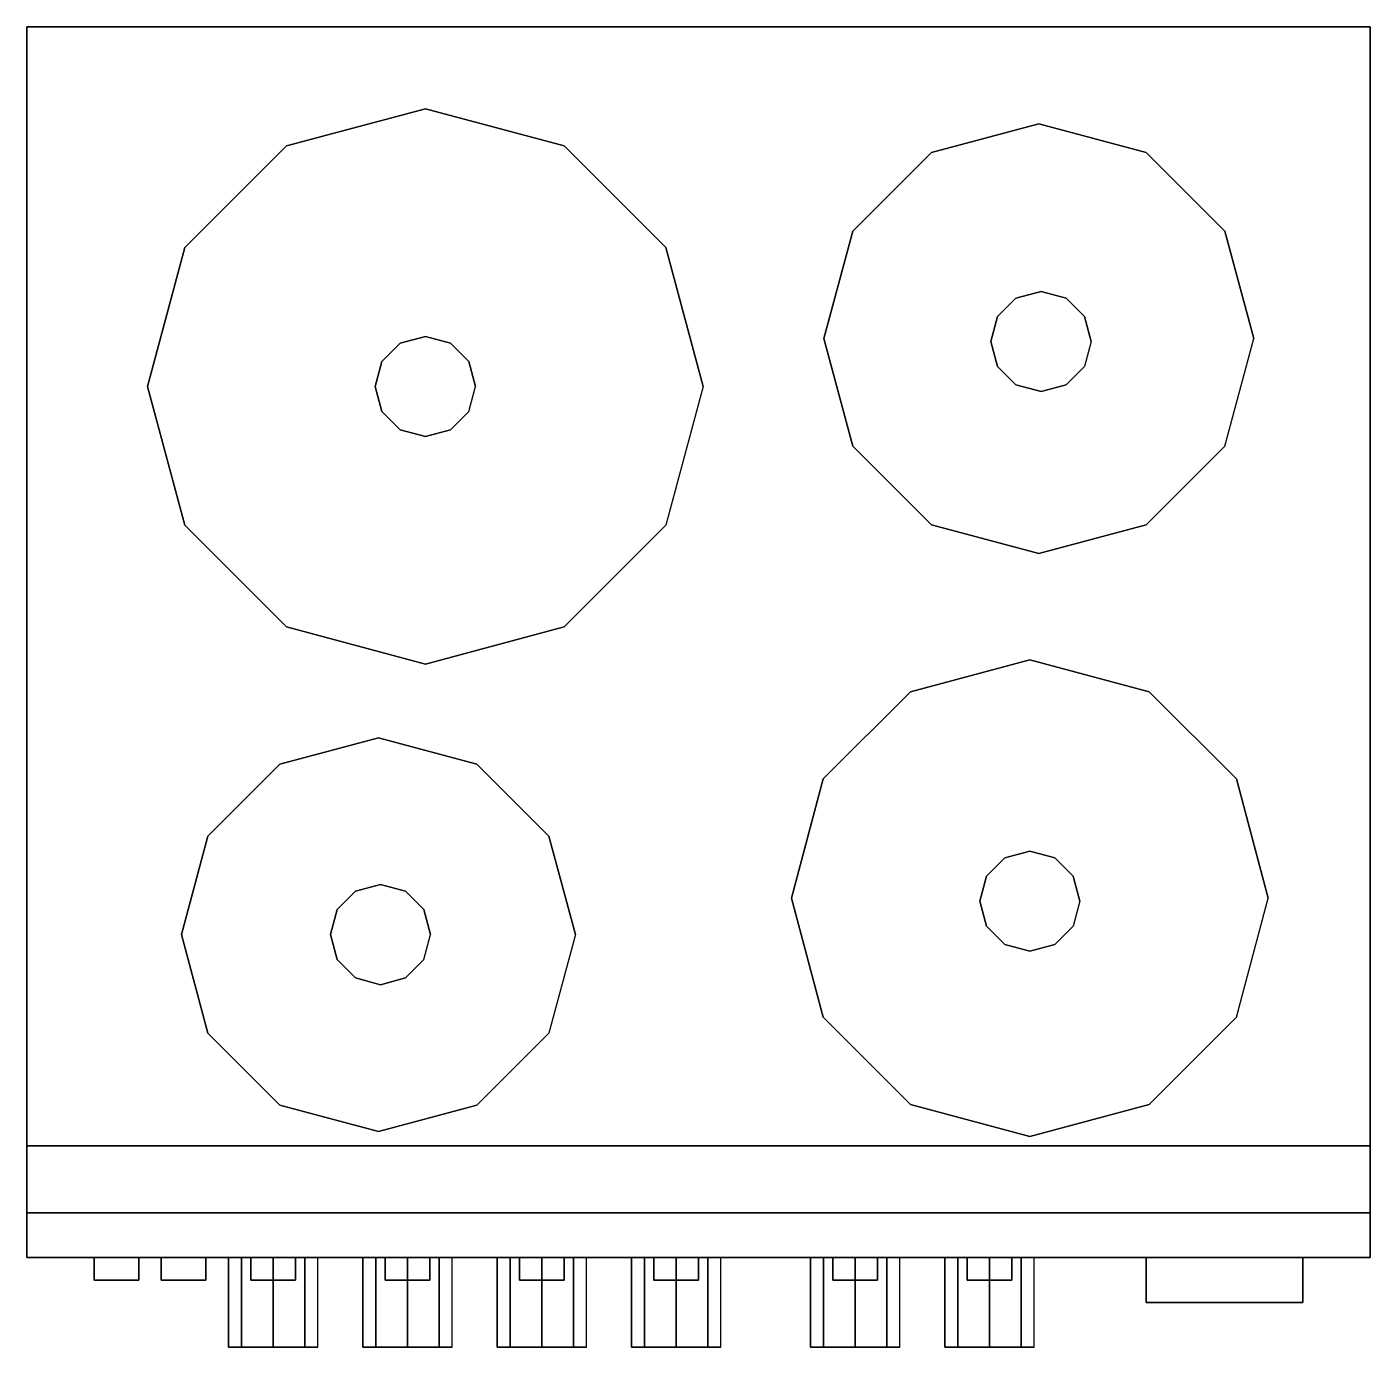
# Model space of a CAD drawing. Extents: x 0 to 60, y -9 to 50.
import ezdxf

# ---------------------------------------------------------------- set-up
doc = ezdxf.new("R2010")
doc.units = 0
doc.header["$LTSCALE"] = 25
doc.header["$MEASUREMENT"] = 0
doc.layers.get('0').update_dxf_attribs({"linetype": 'CONTINUOUS'})

msp = doc.modelspace()

# ---------------------------------------------------------------- linework, layer by layer
at = {"color": 0, "linetype": 'ByBlock', "extrusion": (0, -1, 0)}
for p, q in [((60, -5, 27), (0, -5, 27)), ((60, -5, 73), (0, -5, 73)), ((60, -5, 25), (0, -5, 25)), ((60, -5, 71), (0, -5, 71)), ((11, -5, 78), (11, -5, 78)), ((11, -5, 78), (11, -5, 78)), ((51, -5, 61), (11, -5, 61)), ((11, -5, 61), (11, -5, 37)), ((11, -5, 37), (51, -5, 37)), ((11, -5, 39), (51, -5, 39)), ((11, -5, 41), (51, -5, 41)), ((11, -5, 43), (51, -5, 43)), ((11, -5, 45), (51, -5, 45)), ((11, -5, 47), (51, -5, 47)), ((11, -5, 49), (51, -5, 49)), ((11, -5, 51), (51, -5, 51)), ((11, -5, 53), (51, -5, 53)), ((11, -5, 55), (51, -5, 55)), ((11, -5, 57), (51, -5, 57)), ((11, -5, 59), (51, -5, 59)), ((50, -5, 80), (57, -5, 80)), ((57, -5, 76), (50, -5, 76)), ((50, -5, 76), (50, -5, 80)), ((51, -5, 37), (51, -5, 61)), ((57, -5, 80), (57, -5, 76))]:
    msp.add_line(p, q, dxfattribs=at)
at = {"color": 0, "linetype": 'ByBlock'}
for points in [[(0, -5, 90), (60, -5, 90), (60, 50, 90), (0, 50, 90)], [(0, 50, 90), (60, 50, 90), (60, 50), (0, 50)], [(0, -3, 10), (0, 0, 10), (60, 0, 10), (60, -3, 10)], [(0, 0, 10), (60, 0, 10), (60, 0), (0, 0)], [(60, -3, 73), (60, -3, 71), (0, -3, 71), (0, -3, 73)], [(0, -3, 27), (60, -3, 27), (60, -3, 24), (0, -3, 24)], [(0, -5, 27), (60, -5, 27), (60, -3, 27), (0, -3, 27)], [(0, -5, 25), (60, -5, 25), (60, -3, 25), (0, -3, 25)], [(0, -5, 71), (60, -5, 71), (60, -3, 71), (0, -3, 71)], [(0, -5, 73), (60, -5, 73), (60, -3, 73), (0, -3, 73)], [(0, -5, 85), (60, -5, 85), (60, -3, 85), (0, -3, 85)], [(0, -5, 11), (60, -5, 11), (60, -3, 11), (0, -3, 11)], [(0, -5, 24), (60, -5, 24), (60, -3, 24), (0, -3, 24)], [(0, -5, 24), (0, -3, 24), (0, -3, 11), (0, -5, 11)], [(0, -5, 85), (0, -3, 85), (0, -3, 25), (0, -5, 25)], [(60, -5, 24), (60, -3, 24), (60, -3, 11), (60, -5, 11)], [(60, -5, 85), (60, -3, 85), (60, -3, 25), (60, -5, 25)], [(0, -5, 90), (60, -5, 90), (60, -5, 86), (0, -5, 86)], [(0, -5, 11), (0, -5, 24), (60, -5, 24), (60, -5, 11)]]:
    msp.add_3dface(points, dxfattribs=at)
for points, invisible_edges in [([(0, 50, 90), (0, 50), (0, 0), (0, 0, 10)], 8), ([(0, 0, 10), (0, -3, 10), (0, -3, 86), (0, 50, 90)], 12), ([(0, -3, 86), (0, -5, 86), (0, -5, 90), (0, 50, 90)], 8), ([(60, 0, 10), (60, -3, 10), (60, -3, 86), (60, 50, 90)], 12), ([(60, -3, 86), (60, -5, 86), (60, -5, 90), (60, 50, 90)], 8), ([(60, 50, 90), (60, 50), (60, 0), (60, 0, 10)], 8), ([(11.594, 44.681, 92), (16.681, 35.871, 92), (17.799, 36.17, 92), (17.799, 46.343, 92)], 5), ([(17.799, 46.343, 92), (17.799, 36.17, 92), (18.917, 35.871, 92), (24.003, 44.681, 92)], 5), ([(40.401, 44.38, 92), (44.181, 37.871, 92), (45.299, 38.17, 92), (45.201, 45.666, 92)], 5), ([(45.299, 38.17, 92), (45.201, 45.666, 92), (50.001, 44.38, 92), (46.417, 37.871, 92)], 5), ([(7.052, 40.139, 92), (15.862, 35.052, 92), (16.681, 35.871, 92), (11.594, 44.681, 92)], 5), ([(18.917, 35.871, 92), (24.003, 44.681, 92), (28.546, 40.139, 92), (19.735, 35.052, 92)], 5), ([(43.362, 37.052, 92), (36.887, 40.866, 92), (40.401, 44.38, 92), (44.181, 37.871, 92)], 5), ([(50.001, 44.38, 92), (46.417, 37.871, 92), (47.235, 37.052, 92), (53.515, 40.866, 92)], 5), ([(35.601, 36.066, 92), (43.063, 35.934, 92), (43.362, 37.052, 92), (36.887, 40.866, 92)], 5), ([(47.235, 37.052, 92), (53.515, 40.866, 92), (54.801, 36.066, 92), (47.535, 35.934, 92)], 5), ([(15.563, 33.934, 92), (5.39, 33.934, 92), (7.052, 40.139, 92), (15.862, 35.052, 92)], 5), ([(28.546, 40.139, 92), (19.735, 35.052, 92), (20.035, 33.934, 92), (30.208, 33.934, 92)], 5), ([(43.362, 34.816, 92), (36.887, 31.266, 92), (35.601, 36.066, 92), (43.063, 35.934, 92)], 5), ([(54.801, 36.066, 92), (47.535, 35.934, 92), (47.235, 34.816, 92), (53.515, 31.266, 92)], 5), ([(40.401, 27.752, 92), (44.181, 33.998, 92), (43.362, 34.816, 92), (36.887, 31.266, 92)], 5), ([(47.235, 34.816, 92), (53.515, 31.266, 92), (50.001, 27.752, 92), (46.417, 33.998, 92)], 5), ([(7.052, 27.73, 92), (15.862, 32.816, 92), (15.563, 33.934, 92), (5.39, 33.934, 92)], 5), ([(20.035, 33.934, 92), (30.208, 33.934, 92), (28.546, 27.73, 92), (19.735, 32.816, 92)], 5), ([(45.299, 33.698, 92), (45.201, 26.466, 92), (40.401, 27.752, 92), (44.181, 33.998, 92)], 5), ([(50.001, 27.752, 92), (46.417, 33.998, 92), (45.299, 33.698, 92), (45.201, 26.466, 92)], 5), ([(16.681, 31.998, 92), (11.594, 23.188, 92), (7.052, 27.73, 92), (15.862, 32.816, 92)], 5), ([(28.546, 27.73, 92), (19.735, 32.816, 92), (18.917, 31.998, 92), (24.003, 23.188, 92)], 5), ([(17.799, 21.525, 92), (17.799, 31.698, 92), (16.681, 31.998, 92), (11.594, 23.188, 92)], 5), ([(18.917, 31.998, 92), (24.003, 23.188, 92), (17.799, 21.525, 92), (17.799, 31.698, 92)], 5), ([(39.473, 20.29, 92), (43.681, 12.871, 92), (44.799, 13.17, 92), (44.799, 21.717, 92)], 5), ([(44.799, 13.17, 92), (44.799, 21.717, 92), (50.125, 20.29, 92), (45.917, 12.871, 92)], 5), ([(42.862, 12.052, 92), (35.574, 16.392, 92), (39.473, 20.29, 92), (43.681, 12.871, 92)], 5), ([(50.125, 20.29, 92), (45.917, 12.871, 92), (46.735, 12.052, 92), (54.024, 16.392, 92)], 5), ([(14.681, 11.371, 92), (11.301, 17.055, 92), (15.701, 18.234, 92), (15.799, 11.67, 92)], 5), ([(15.701, 18.234, 92), (15.799, 11.67, 92), (16.917, 11.371, 92), (20.101, 17.055, 92)], 5), ([(8.08, 13.834, 92), (13.862, 10.552, 92), (14.681, 11.371, 92), (11.301, 17.055, 92)], 5), ([(16.917, 11.371, 92), (20.101, 17.055, 92), (23.322, 13.834, 92), (17.735, 10.552, 92)], 5), ([(34.147, 11.066, 92), (42.563, 10.934, 92), (42.862, 12.052, 92), (35.574, 16.392, 92)], 5), ([(46.735, 12.052, 92), (54.024, 16.392, 92), (55.451, 11.066, 92), (47.035, 10.934, 92)], 5), ([(13.563, 9.434, 92), (6.901, 9.434, 92), (8.08, 13.834, 92), (13.862, 10.552, 92)], 5), ([(23.322, 13.834, 92), (17.735, 10.552, 92), (18.035, 9.434, 92), (24.501, 9.434, 92)], 5), ([(42.862, 9.816, 92), (35.574, 5.74, 92), (34.147, 11.066, 92), (42.563, 10.934, 92)], 5), ([(55.451, 11.066, 92), (47.035, 10.934, 92), (46.735, 9.816, 92), (54.024, 5.74, 92)], 5), ([(39.473, 1.841, 92), (43.681, 8.998, 92), (42.862, 9.816, 92), (35.574, 5.74, 92)], 5), ([(46.735, 9.816, 92), (54.024, 5.74, 92), (50.125, 1.841, 92), (45.917, 8.998, 92)], 5), ([(8.08, 5.034, 92), (13.862, 8.316, 92), (13.563, 9.434, 92), (6.901, 9.434, 92)], 5), ([(18.035, 9.434, 92), (24.501, 9.434, 92), (23.322, 5.034, 92), (17.735, 8.316, 92)], 5), ([(44.799, 8.698, 92), (44.799, 0.414, 92), (39.473, 1.841, 92), (43.681, 8.998, 92)], 5), ([(50.125, 1.841, 92), (45.917, 8.998, 92), (44.799, 8.698, 92), (44.799, 0.414, 92)], 5), ([(14.681, 7.498, 92), (11.301, 1.813, 92), (8.08, 5.034, 92), (13.862, 8.316, 92)], 5), ([(23.322, 5.034, 92), (17.735, 8.316, 92), (16.917, 7.498, 92), (20.101, 1.813, 92)], 5), ([(15.701, 0.634, 92), (15.799, 7.198, 92), (14.681, 7.498, 92), (11.301, 1.813, 92)], 5), ([(16.917, 7.498, 92), (20.101, 1.813, 92), (15.701, 0.634, 92), (15.799, 7.198, 92)], 5), ([(11, -5, 37), (0, -5, 27), (60, -5, 27), (51, -5, 37)], 5), ([(0, -5, 71), (11, -5, 61), (11, -5, 37), (0, -5, 27)], 5), ([(0, -5, 71), (60, -5, 71), (51, -5, 61), (11, -5, 61)], 10), ([(60, -5, 27), (51, -5, 37), (51, -5, 61), (60, -5, 71)], 5), ([(9.586, -9, 79.414), (11, -9, 76), (9.586, -9, 76.586), (9, -9, 78)], 1), ([(12.414, -9, 76.586), (11, -9, 80), (9.586, -9, 79.414), (11, -9, 76)], 5), ([(12.414, -9, 79.414), (13, -9, 78), (12.414, -9, 76.586), (11, -9, 80)], 4), ([(15.586, -9, 79.414), (17, -9, 76), (15.586, -9, 76.586), (15, -9, 78)], 1), ([(18.414, -9, 76.586), (17, -9, 80), (15.586, -9, 79.414), (17, -9, 76)], 5), ([(18.414, -9, 79.414), (19, -9, 78), (18.414, -9, 76.586), (17, -9, 80)], 4), ([(21.586, -9, 79.414), (23, -9, 76), (21.586, -9, 76.586), (21, -9, 78)], 1), ([(24.414, -9, 76.586), (23, -9, 80), (21.586, -9, 79.414), (23, -9, 76)], 5), ([(24.414, -9, 79.414), (25, -9, 78), (24.414, -9, 76.586), (23, -9, 80)], 4), ([(27.586, -9, 79.414), (29, -9, 76), (27.586, -9, 76.586), (27, -9, 78)], 1), ([(30.414, -9, 76.586), (29, -9, 80), (27.586, -9, 79.414), (29, -9, 76)], 5), ([(30.414, -9, 79.414), (31, -9, 78), (30.414, -9, 76.586), (29, -9, 80)], 4), ([(35.586, -9, 79.414), (37, -9, 76), (35.586, -9, 76.586), (35, -9, 78)], 1), ([(38.414, -9, 76.586), (37, -9, 80), (35.586, -9, 79.414), (37, -9, 76)], 5), ([(38.414, -9, 79.414), (39, -9, 78), (38.414, -9, 76.586), (37, -9, 80)], 4), ([(41.586, -9, 79.414), (43, -9, 76), (41.586, -9, 76.586), (41, -9, 78)], 1), ([(44.414, -9, 76.586), (43, -9, 80), (41.586, -9, 79.414), (43, -9, 76)], 5), ([(44.414, -9, 79.414), (45, -9, 78), (44.414, -9, 76.586), (43, -9, 80)], 4)]:
    msp.add_3dface(points, dxfattribs=dict(at, invisible_edges=invisible_edges))

# ---------------------------------------------------------------- meshes
mesh = msp.add_polymesh((2, 12), dxfattribs=dict(at, n_close=True))
for k, corner in enumerate([(30.208, 33.934, 92), (28.546, 40.139, 92), (24.003, 44.681, 92), (17.799, 46.343, 92), (11.594, 44.681, 92), (7.052, 40.139, 92), (5.39, 33.934, 92), (7.052, 27.73, 92), (11.594, 23.188, 92), (17.799, 21.525, 92), (24.003, 23.188, 92), (28.546, 27.73, 92), (30.208, 33.934, 90), (28.546, 40.139, 90), (24.003, 44.681, 90), (17.799, 46.343, 90), (11.594, 44.681, 90), (7.052, 40.139, 90), (5.39, 33.934, 90), (7.052, 27.73, 90), (11.594, 23.188, 90), (17.799, 21.525, 90), (24.003, 23.188, 90), (28.546, 27.73, 90)]):
    mesh.set_mesh_vertex(divmod(k, 12), corner)
mesh = msp.add_polymesh((2, 12), dxfattribs=dict(at, n_close=True))
for k, corner in enumerate([(54.801, 36.066, 92), (53.515, 40.866, 92), (50.001, 44.38, 92), (45.201, 45.666, 92), (40.401, 44.38, 92), (36.887, 40.866, 92), (35.601, 36.066, 92), (36.887, 31.266, 92), (40.401, 27.752, 92), (45.201, 26.466, 92), (50.001, 27.752, 92), (53.515, 31.266, 92), (54.801, 36.066, 90), (53.515, 40.866, 90), (50.001, 44.38, 90), (45.201, 45.666, 90), (40.401, 44.38, 90), (36.887, 40.866, 90), (35.601, 36.066, 90), (36.887, 31.266, 90), (40.401, 27.752, 90), (45.201, 26.466, 90), (50.001, 27.752, 90), (53.515, 31.266, 90)]):
    mesh.set_mesh_vertex(divmod(k, 12), corner)
mesh = msp.add_polymesh((2, 12), dxfattribs=dict(at, n_close=True))
for k, corner in enumerate([(47.535, 35.934, 90), (47.235, 37.052, 90), (46.417, 37.871, 90), (45.299, 38.17, 90), (44.181, 37.871, 90), (43.362, 37.052, 90), (43.063, 35.934, 90), (43.362, 34.816, 90), (44.181, 33.998, 90), (45.299, 33.698, 90), (46.417, 33.998, 90), (47.235, 34.816, 90), (47.535, 35.934, 92), (47.235, 37.052, 92), (46.417, 37.871, 92), (45.299, 38.17, 92), (44.181, 37.871, 92), (43.362, 37.052, 92), (43.063, 35.934, 92), (43.362, 34.816, 92), (44.181, 33.998, 92), (45.299, 33.698, 92), (46.417, 33.998, 92), (47.235, 34.816, 92)]):
    mesh.set_mesh_vertex(divmod(k, 12), corner)
mesh = msp.add_polymesh((2, 12), dxfattribs=dict(at, n_close=True))
for k, corner in enumerate([(20.035, 33.934, 90), (19.735, 35.052, 90), (18.917, 35.871, 90), (17.799, 36.17, 90), (16.681, 35.871, 90), (15.862, 35.052, 90), (15.563, 33.934, 90), (15.862, 32.816, 90), (16.681, 31.998, 90), (17.799, 31.698, 90), (18.917, 31.998, 90), (19.735, 32.816, 90), (20.035, 33.934, 92), (19.735, 35.052, 92), (18.917, 35.871, 92), (17.799, 36.17, 92), (16.681, 35.871, 92), (15.862, 35.052, 92), (15.563, 33.934, 92), (15.862, 32.816, 92), (16.681, 31.998, 92), (17.799, 31.698, 92), (18.917, 31.998, 92), (19.735, 32.816, 92)]):
    mesh.set_mesh_vertex(divmod(k, 12), corner)
mesh = msp.add_polymesh((2, 12), dxfattribs=dict(at, n_close=True))
for k, corner in enumerate([(55.451, 11.066, 92), (54.024, 16.392, 92), (50.125, 20.29, 92), (44.799, 21.717, 92), (39.473, 20.29, 92), (35.574, 16.392, 92), (34.147, 11.066, 92), (35.574, 5.74, 92), (39.473, 1.841, 92), (44.799, 0.414, 92), (50.125, 1.841, 92), (54.024, 5.74, 92), (55.451, 11.066, 90), (54.024, 16.392, 90), (50.125, 20.29, 90), (44.799, 21.717, 90), (39.473, 20.29, 90), (35.574, 16.392, 90), (34.147, 11.066, 90), (35.574, 5.74, 90), (39.473, 1.841, 90), (44.799, 0.414, 90), (50.125, 1.841, 90), (54.024, 5.74, 90)]):
    mesh.set_mesh_vertex(divmod(k, 12), corner)
mesh = msp.add_polymesh((2, 12), dxfattribs=dict(at, n_close=True))
for k, corner in enumerate([(24.501, 9.434, 92), (23.322, 13.834, 92), (20.101, 17.055, 92), (15.701, 18.234, 92), (11.301, 17.055, 92), (8.08, 13.834, 92), (6.901, 9.434, 92), (8.08, 5.034, 92), (11.301, 1.813, 92), (15.701, 0.634, 92), (20.101, 1.813, 92), (23.322, 5.034, 92), (24.501, 9.434, 90), (23.322, 13.834, 90), (20.101, 17.055, 90), (15.701, 18.234, 90), (11.301, 17.055, 90), (8.08, 13.834, 90), (6.901, 9.434, 90), (8.08, 5.034, 90), (11.301, 1.813, 90), (15.701, 0.634, 90), (20.101, 1.813, 90), (23.322, 5.034, 90)]):
    mesh.set_mesh_vertex(divmod(k, 12), corner)
mesh = msp.add_polymesh((2, 12), dxfattribs=dict(at, n_close=True))
for k, corner in enumerate([(47.035, 10.934, 90), (46.735, 12.052, 90), (45.917, 12.871, 90), (44.799, 13.17, 90), (43.681, 12.871, 90), (42.862, 12.052, 90), (42.563, 10.934, 90), (42.862, 9.816, 90), (43.681, 8.998, 90), (44.799, 8.698, 90), (45.917, 8.998, 90), (46.735, 9.816, 90), (47.035, 10.934, 92), (46.735, 12.052, 92), (45.917, 12.871, 92), (44.799, 13.17, 92), (43.681, 12.871, 92), (42.862, 12.052, 92), (42.563, 10.934, 92), (42.862, 9.816, 92), (43.681, 8.998, 92), (44.799, 8.698, 92), (45.917, 8.998, 92), (46.735, 9.816, 92)]):
    mesh.set_mesh_vertex(divmod(k, 12), corner)
mesh = msp.add_polymesh((2, 12), dxfattribs=dict(at, n_close=True))
for k, corner in enumerate([(18.035, 9.434, 90), (17.735, 10.552, 90), (16.917, 11.371, 90), (15.799, 11.67, 90), (14.681, 11.371, 90), (13.862, 10.552, 90), (13.563, 9.434, 90), (13.862, 8.316, 90), (14.681, 7.498, 90), (15.799, 7.198, 90), (16.917, 7.498, 90), (17.735, 8.316, 90), (18.035, 9.434, 92), (17.735, 10.552, 92), (16.917, 11.371, 92), (15.799, 11.67, 92), (14.681, 11.371, 92), (13.862, 10.552, 92), (13.563, 9.434, 92), (13.862, 8.316, 92), (14.681, 7.498, 92), (15.799, 7.198, 92), (16.917, 7.498, 92), (17.735, 8.316, 92)]):
    mesh.set_mesh_vertex(divmod(k, 12), corner)
mesh = msp.add_polymesh((6, 3), dxfattribs=at)
for k, corner in enumerate([(5, -6, 82), (5, -5, 82), (5, -5, 82), (3, -6, 82), (3, -5, 82), (3, -5, 82), (3, -6, 83), (3, -5, 83), (3, -5, 82), (5, -6, 83), (5, -5, 83), (5, -5, 82), (5, -6, 83), (5, -6, 83), (5, -6, 82), (3, -6, 83), (3, -6, 83), (3, -6, 82)]):
    mesh.set_mesh_vertex(divmod(k, 3), corner)
mesh = msp.add_polymesh((6, 3), dxfattribs=at)
for k, corner in enumerate([(8, -6, 82), (8, -5, 82), (8, -5, 82), (6, -6, 82), (6, -5, 82), (6, -5, 82), (6, -6, 83), (6, -5, 83), (6, -5, 82), (8, -6, 83), (8, -5, 83), (8, -5, 82), (8, -6, 83), (8, -6, 83), (8, -6, 82), (6, -6, 83), (6, -6, 83), (6, -6, 82)]):
    mesh.set_mesh_vertex(divmod(k, 3), corner)
mesh = msp.add_polymesh((2, 8), dxfattribs=dict(at, n_close=True))
for k, corner in enumerate([(13, -5, 78), (12.414, -5, 79.414), (11, -5, 80), (9.586, -5, 79.414), (9, -5, 78), (9.586, -5, 76.586), (11, -5, 76), (12.414, -5, 76.586), (13, -9, 78), (12.414, -9, 79.414), (11, -9, 80), (9.586, -9, 79.414), (9, -9, 78), (9.586, -9, 76.586), (11, -9, 76), (12.414, -9, 76.586)]):
    mesh.set_mesh_vertex(divmod(k, 8), corner)
mesh = msp.add_polymesh((6, 3), dxfattribs=at)
for k, corner in enumerate([(12, -6, 82), (12, -5, 82), (12, -5, 82), (10, -6, 82), (10, -5, 82), (10, -5, 82), (10, -6, 83), (10, -5, 83), (10, -5, 82), (12, -6, 83), (12, -5, 83), (12, -5, 82), (12, -6, 83), (12, -6, 83), (12, -6, 82), (10, -6, 83), (10, -6, 83), (10, -6, 82)]):
    mesh.set_mesh_vertex(divmod(k, 3), corner)
mesh = msp.add_polymesh((2, 8), dxfattribs=dict(at, n_close=True))
for k, corner in enumerate([(19, -5, 78), (18.414, -5, 79.414), (17, -5, 80), (15.586, -5, 79.414), (15, -5, 78), (15.586, -5, 76.586), (17, -5, 76), (18.414, -5, 76.586), (19, -9, 78), (18.414, -9, 79.414), (17, -9, 80), (15.586, -9, 79.414), (15, -9, 78), (15.586, -9, 76.586), (17, -9, 76), (18.414, -9, 76.586)]):
    mesh.set_mesh_vertex(divmod(k, 8), corner)
mesh = msp.add_polymesh((6, 3), dxfattribs=at)
for k, corner in enumerate([(18, -6, 82), (18, -5, 82), (18, -5, 82), (16, -6, 82), (16, -5, 82), (16, -5, 82), (16, -6, 83), (16, -5, 83), (16, -5, 82), (18, -6, 83), (18, -5, 83), (18, -5, 82), (18, -6, 83), (18, -6, 83), (18, -6, 82), (16, -6, 83), (16, -6, 83), (16, -6, 82)]):
    mesh.set_mesh_vertex(divmod(k, 3), corner)
mesh = msp.add_polymesh((2, 8), dxfattribs=dict(at, n_close=True))
for k, corner in enumerate([(25, -5, 78), (24.414, -5, 79.414), (23, -5, 80), (21.586, -5, 79.414), (21, -5, 78), (21.586, -5, 76.586), (23, -5, 76), (24.414, -5, 76.586), (25, -9, 78), (24.414, -9, 79.414), (23, -9, 80), (21.586, -9, 79.414), (21, -9, 78), (21.586, -9, 76.586), (23, -9, 76), (24.414, -9, 76.586)]):
    mesh.set_mesh_vertex(divmod(k, 8), corner)
mesh = msp.add_polymesh((6, 3), dxfattribs=at)
for k, corner in enumerate([(24, -6, 82), (24, -5, 82), (24, -5, 82), (22, -6, 82), (22, -5, 82), (22, -5, 82), (22, -6, 83), (22, -5, 83), (22, -5, 82), (24, -6, 83), (24, -5, 83), (24, -5, 82), (24, -6, 83), (24, -6, 83), (24, -6, 82), (22, -6, 83), (22, -6, 83), (22, -6, 82)]):
    mesh.set_mesh_vertex(divmod(k, 3), corner)
mesh = msp.add_polymesh((2, 8), dxfattribs=dict(at, n_close=True))
for k, corner in enumerate([(31, -5, 78), (30.414, -5, 79.414), (29, -5, 80), (27.586, -5, 79.414), (27, -5, 78), (27.586, -5, 76.586), (29, -5, 76), (30.414, -5, 76.586), (31, -9, 78), (30.414, -9, 79.414), (29, -9, 80), (27.586, -9, 79.414), (27, -9, 78), (27.586, -9, 76.586), (29, -9, 76), (30.414, -9, 76.586)]):
    mesh.set_mesh_vertex(divmod(k, 8), corner)
mesh = msp.add_polymesh((6, 3), dxfattribs=at)
for k, corner in enumerate([(30, -6, 82), (30, -5, 82), (30, -5, 82), (28, -6, 82), (28, -5, 82), (28, -5, 82), (28, -6, 83), (28, -5, 83), (28, -5, 82), (30, -6, 83), (30, -5, 83), (30, -5, 82), (30, -6, 83), (30, -6, 83), (30, -6, 82), (28, -6, 83), (28, -6, 83), (28, -6, 82)]):
    mesh.set_mesh_vertex(divmod(k, 3), corner)
mesh = msp.add_polymesh((2, 8), dxfattribs=dict(at, n_close=True))
for k, corner in enumerate([(39, -5, 78), (38.414, -5, 79.414), (37, -5, 80), (35.586, -5, 79.414), (35, -5, 78), (35.586, -5, 76.586), (37, -5, 76), (38.414, -5, 76.586), (39, -9, 78), (38.414, -9, 79.414), (37, -9, 80), (35.586, -9, 79.414), (35, -9, 78), (35.586, -9, 76.586), (37, -9, 76), (38.414, -9, 76.586)]):
    mesh.set_mesh_vertex(divmod(k, 8), corner)
mesh = msp.add_polymesh((6, 3), dxfattribs=at)
for k, corner in enumerate([(38, -6, 82), (38, -5, 82), (38, -5, 82), (36, -6, 82), (36, -5, 82), (36, -5, 82), (36, -6, 83), (36, -5, 83), (36, -5, 82), (38, -6, 83), (38, -5, 83), (38, -5, 82), (38, -6, 83), (38, -6, 83), (38, -6, 82), (36, -6, 83), (36, -6, 83), (36, -6, 82)]):
    mesh.set_mesh_vertex(divmod(k, 3), corner)
mesh = msp.add_polymesh((2, 8), dxfattribs=dict(at, n_close=True))
for k, corner in enumerate([(45, -5, 78), (44.414, -5, 79.414), (43, -5, 80), (41.586, -5, 79.414), (41, -5, 78), (41.586, -5, 76.586), (43, -5, 76), (44.414, -5, 76.586), (45, -9, 78), (44.414, -9, 79.414), (43, -9, 80), (41.586, -9, 79.414), (41, -9, 78), (41.586, -9, 76.586), (43, -9, 76), (44.414, -9, 76.586)]):
    mesh.set_mesh_vertex(divmod(k, 8), corner)
mesh = msp.add_polymesh((6, 3), dxfattribs=at)
for k, corner in enumerate([(44, -6, 82), (44, -5, 82), (44, -5, 82), (42, -6, 82), (42, -5, 82), (42, -5, 82), (42, -6, 83), (42, -5, 83), (42, -5, 82), (44, -6, 83), (44, -5, 83), (44, -5, 82), (44, -6, 83), (44, -6, 83), (44, -6, 82), (42, -6, 83), (42, -6, 83), (42, -6, 82)]):
    mesh.set_mesh_vertex(divmod(k, 3), corner)
mesh = msp.add_polymesh((6, 3), dxfattribs=at)
for k, corner in enumerate([(57, -7, 76), (57, -5, 76), (57, -5, 76), (50, -7, 76), (50, -5, 76), (50, -5, 76), (50, -7, 80), (50, -5, 80), (50, -5, 76), (57, -7, 80), (57, -5, 80), (57, -5, 76), (57, -7, 80), (57, -7, 80), (57, -7, 76), (50, -7, 80), (50, -7, 80), (50, -7, 76)]):
    mesh.set_mesh_vertex(divmod(k, 3), corner)

doc.saveas('drawing.dxf')
